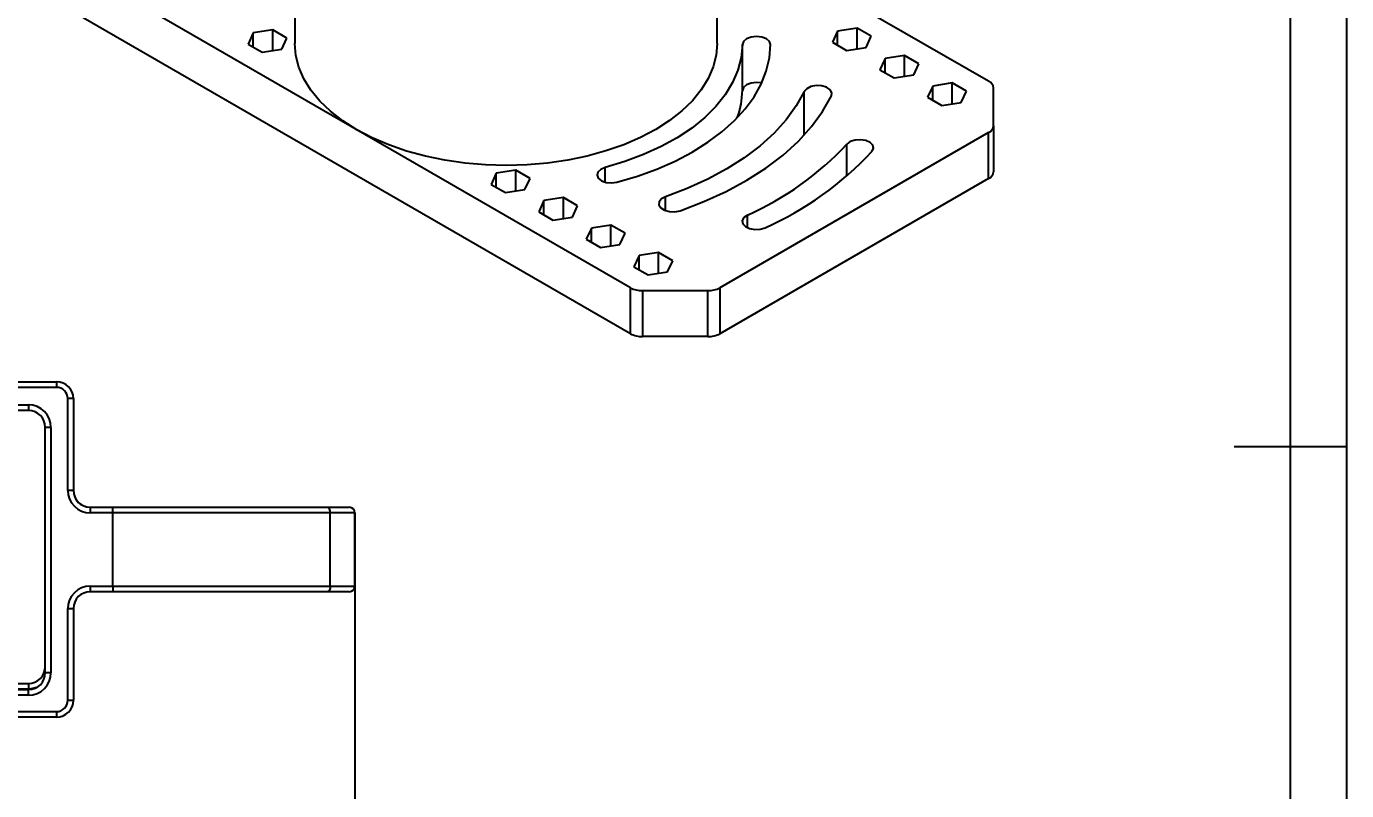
# Model space of a CAD drawing. Header units: millimetres. Extents: x 87 to 927, y 46 to 640.
# Drawn here: x 692.3 to 926.9, y 281.9 to 417.7 of the extents above; entities that cross this region are included whole.
import ezdxf

# ---------------------------------------------------------------- set-up
doc = ezdxf.new("R2010")
doc.units = ezdxf.units.MM
doc.header["$PDSIZE"] = -1
for name, color, linetype in [('1轮廓实线层', 7, 'Continuous'), ('2细线层', 4, 'Continuous'), ('7标注层', 4, 'Continuous'), ('图框层', 7, 'Continuous')]:
    doc.layers.add(name, color=color, linetype=linetype)
doc.styles.add('PC_TEXTSTYLE', font='ISOCP.SHX', dxfattribs={"width": 0.707, "bigfont": 'GBCBIG.SHX'})
doc.dimstyles.new('GB_LINEAR', dxfattribs={"dimtxt": 3.5, "dimasz": 3.5, "dimexe": 1, "dimexo": 0, "dimgap": 1.5, "dimtad": 1, "dimdsep": 46, "dimtxsty": 'PC_TEXTSTYLE', "dimcen": 0, "dimclrd": 256, "dimclrt": 3, "dimadec": 0, "dimazin": 2, "dimtp": 0.1, "dimtm": 0.1, "dimtfac": 0.71, "dimtdec": 3, "dimtmove": 0, "dimatfit": 3, "dimfxl": 1, "dimtfill": 1, "dimarcsym": 0})

# ---------------------------------------------------------------- blocks, each defined once
blk = doc.blocks.new('ZwmFrameMain_A3^_^无分区图框^_^landscape')
at = {"layer": '1轮廓实线层'}
for p, q in [((390, 287), (390, 0)), ((395, 143.5), (385, 143.5))]:
    blk.add_line(p, q, dxfattribs=at)
at = {"layer": '2细线层'}
blk.add_line((395, 292), (395, -5), dxfattribs=at)
blk = doc.blocks.new('*D14')
at = {"layer": '7标注层', "color": 0, "lineweight": -2}
for p, q in [((750.66, 324.76), (750.66, 269.31)), ((563.98, 321.32), (563.98, 269.31))]:
    blk.add_line(p, q, dxfattribs=at)
at = {"layer": '7标注层', "lineweight": -2}
blk.add_line((570.98, 271.31), (743.66, 271.31), dxfattribs=at)
at = {"layer": '7标注层'}
for points in [[(570.98, 272.48), (570.98, 270.15), (563.98, 271.31)], [(743.66, 270.15), (743.66, 272.48), (750.66, 271.31)]]:
    blk.add_solid(points, dxfattribs=at)
at = {"layer": 'Defpoints', "color": 0}
for p in [(750.66, 324.76), (563.98, 321.32), (750.66, 271.31)]:
    blk.add_point(p, dxfattribs=at)
at = {"layer": '7标注层', "color": 3, "insert": (657.32, 277.46), "char_height": 7, "attachment_point": 5, "style": 'PC_TEXTSTYLE', "bg_fill": 3, "box_fill_scale": 1.1, "bg_fill_color": 257, "bg_fill_transparency": 0}
blk.add_mtext('186.68', dxfattribs=at)

msp = doc.modelspace()

# ---------------------------------------------------------------- linework, layer by layer
at = {"color": 7, "linetype": 'Continuous', "lineweight": 25}
for p, q in [((740.028, 447.878), (740.028, 414.645)), ((815.028, 414.645), (815.028, 447.878)), ((824.864, 430.18), (863.27, 408.009)), ((799.63, 371.27), (702.393, 427.404)), ((799.63, 363.105), (702.393, 419.239)), ((732.611, 416.573), (731.684, 414.577)), ((736.069, 417.108), (732.611, 416.573)), ((732.611, 414.042), (732.611, 416.573)), ((738.6, 415.646), (736.069, 417.108)), ((736.069, 413.402), (736.069, 417.108)), ((737.673, 413.65), (738.6, 415.646)), ((836.446, 416.881), (835.52, 414.885)), ((839.904, 417.416), (836.446, 416.881)), ((836.446, 414.35), (836.446, 416.881)), ((842.435, 415.955), (839.904, 417.416)), ((839.904, 413.71), (839.904, 417.416)), ((841.508, 413.959), (842.435, 415.955)), ((731.684, 414.577), (734.216, 413.116)), ((734.216, 413.116), (737.673, 413.65)), ((819.527, 406.318), (819.527, 414.484)), ((835.52, 414.885), (838.051, 413.424)), ((838.051, 413.424), (841.508, 413.959)), ((844.903, 411.999), (843.976, 410.003)), ((848.36, 412.534), (844.903, 411.999)), ((844.903, 409.468), (844.903, 411.999)), ((850.891, 411.073), (848.36, 412.534)), ((848.36, 408.829), (848.36, 412.534)), ((849.965, 409.077), (850.891, 411.073)), ((843.976, 410.003), (846.507, 408.542)), ((846.507, 408.542), (849.965, 409.077)), ((853.359, 407.117), (852.432, 405.121)), ((856.817, 407.652), (853.359, 407.117)), ((853.359, 404.587), (853.359, 407.117)), ((859.348, 406.191), (856.817, 407.652)), ((856.817, 403.947), (856.817, 407.652)), ((858.421, 404.195), (859.348, 406.191)), ((864.149, 400.055), (864.149, 406.784)), ((852.432, 405.121), (854.964, 403.66)), ((854.964, 403.66), (858.421, 404.195)), ((863.27, 398.83), (815.53, 371.27)), ((863.27, 390.665), (863.27, 398.83)), ((864.149, 400.055), (864.149, 391.889)), ((779.263, 392.172), (775.805, 391.637)), ((781.794, 390.711), (779.263, 392.172)), ((779.263, 388.467), (779.263, 392.172)), ((775.805, 391.637), (774.879, 389.641)), ((774.879, 389.641), (777.41, 388.18)), ((775.805, 389.106), (775.805, 391.637)), ((780.868, 388.715), (781.794, 390.711)), ((863.27, 390.665), (815.53, 363.105)), ((777.41, 388.18), (780.868, 388.715)), ((787.719, 387.29), (784.262, 386.756)), ((790.25, 385.829), (787.719, 387.29)), ((787.719, 383.585), (787.719, 387.29)), ((784.262, 386.756), (783.335, 384.759)), ((783.335, 384.759), (785.866, 383.298)), ((784.262, 384.225), (784.262, 386.756)), ((789.324, 383.833), (790.25, 385.829)), ((785.866, 383.298), (789.324, 383.833)), ((796.176, 382.409), (792.718, 381.874)), ((798.707, 380.947), (796.176, 382.409)), ((796.176, 378.703), (796.176, 382.409)), ((792.718, 381.874), (791.792, 379.878)), ((792.718, 379.343), (792.718, 381.874)), ((797.78, 378.951), (798.707, 380.947)), ((791.792, 379.878), (794.323, 378.417)), ((794.323, 378.417), (797.78, 378.951)), ((801.174, 376.992), (800.248, 374.996)), ((804.632, 377.527), (801.174, 376.992)), ((801.174, 374.461), (801.174, 376.992)), ((807.163, 376.066), (804.632, 377.527)), ((804.632, 373.821), (804.632, 377.527)), ((806.237, 374.07), (807.163, 376.066)), ((800.248, 374.996), (802.779, 373.535)), ((802.779, 373.535), (806.237, 374.07)), ((799.63, 363.105), (799.63, 371.27)), ((801.752, 370.763), (813.409, 370.763)), ((801.752, 370.763), (801.752, 362.598)), ((813.409, 362.598), (813.409, 370.763)), ((815.53, 371.27), (815.53, 363.105)), ((813.409, 362.598), (801.752, 362.598)), ((681.968, 354.562), (697.656, 354.562)), ((697.656, 354.562), (697.656, 353.562)), ((697.656, 354.562), (697.664, 354.562)), ((697.656, 353.562), (678.669, 353.562)), ((678.669, 350.462), (692.669, 350.462)), ((692.669, 350.462), (692.669, 349.462)), ((699.656, 335.262), (699.656, 351.562)), ((700.656, 351.562), (699.656, 351.562)), ((700.656, 351.562), (700.656, 335.262)), ((700.664, 351.562), (700.664, 335.262)), ((692.669, 349.462), (681.968, 349.462)), ((695.664, 346.562), (695.663, 346.66)), ((695.664, 303.962), (695.664, 346.562)), ((696.669, 346.462), (695.669, 346.462)), ((695.669, 302.862), (695.669, 346.462)), ((696.669, 346.462), (696.669, 302.862)), ((700.656, 335.262), (699.656, 335.262)), ((703.656, 332.262), (707.64, 332.262)), ((703.656, 332.262), (703.656, 331.262)), ((707.656, 331.262), (703.656, 331.262)), ((707.64, 332.262), (745.849, 332.262)), ((707.656, 318.262), (707.656, 331.262)), ((746.305, 331.262), (707.656, 331.262)), ((745.849, 332.262), (749.656, 332.262)), ((746.305, 318.262), (746.305, 331.262)), ((750.656, 331.262), (746.305, 331.262)), ((749.656, 332.262), (749.664, 332.262)), ((750.656, 331.262), (750.656, 318.262)), ((750.664, 318.262), (750.664, 331.262)), ((703.656, 318.262), (707.656, 318.262)), ((703.656, 318.262), (703.656, 317.262)), ((707.64, 317.262), (703.656, 317.262)), ((745.849, 317.262), (707.64, 317.262)), ((707.656, 318.262), (746.305, 318.262)), ((749.656, 317.262), (745.849, 317.262)), ((746.305, 318.262), (750.656, 318.262)), ((749.664, 317.262), (749.656, 317.262)), ((699.656, 297.962), (699.656, 314.262)), ((699.656, 314.262), (700.656, 314.262)), ((700.656, 314.262), (700.656, 297.962)), ((700.664, 314.262), (700.664, 298.962)), ((696.669, 302.862), (695.669, 302.862)), ((680.834, 300.962), (692.664, 300.962)), ((692.664, 300.962), (692.664, 299.962)), ((692.664, 299.962), (677.534, 299.962)), ((692.669, 298.862), (678.669, 298.862)), ((681.968, 299.862), (692.669, 299.862)), ((692.669, 298.862), (692.669, 299.862)), ((699.656, 297.962), (700.656, 297.962)), ((700.664, 298.962), (700.656, 298.735)), ((678.669, 295.962), (697.656, 295.962)), ((697.656, 295.962), (697.656, 294.962)), ((697.656, 294.962), (681.968, 294.962))]:
    msp.add_line(p, q, dxfattribs=at)
at = {"color": 8, "linetype": 'Continuous', "lineweight": 25}
for p, q in [((830.515, 398.395), (830.515, 406.133)), ((838.091, 391.116), (838.091, 396.794)), ((795.148, 390.015), (795.148, 392.636)), ((805.868, 384.96), (805.868, 387.434)), ((820.417, 381.942), (820.417, 384.182)), ((700.656, 351.562), (700.664, 351.562)), ((695.664, 346.562), (695.668, 346.562)), ((700.656, 335.262), (700.664, 335.262)), ((750.664, 331.262), (750.656, 331.262)), ((750.656, 318.262), (750.664, 318.262)), ((700.656, 314.262), (700.664, 314.262)), ((695.664, 303.962), (695.669, 303.962)), ((700.656, 298.962), (700.664, 298.962))]:
    msp.add_line(p, q, dxfattribs=at)
at = {"color": 7, "linetype": 'Continuous', "lineweight": 25, "flags": 128}
for points in [[(824.527, 414.464), (824.343, 415.017), (823.807, 415.488), (822.999, 415.804), (822.044, 415.917), (821.086, 415.811), (820.271, 415.501), (819.724, 415.035), (819.527, 414.484)], [(815.028, 414.645), (814.863, 412.615), (814.337, 410.508), (813.455, 408.441), (812.226, 406.434), (810.662, 404.507), (808.777, 402.678), (806.59, 400.964), (804.123, 399.383), (801.398, 397.949), (798.442, 396.676), (795.285, 395.577), (791.955, 394.663), (788.487, 393.942), (784.912, 393.421), (781.266, 393.105), (777.583, 392.997), (773.901, 393.098), (770.253, 393.408), (766.676, 393.923), (763.203, 394.639), (759.869, 395.547), (756.706, 396.641), (753.744, 397.908), (751.012, 399.337), (748.536, 400.915), (746.34, 402.625), (744.446, 404.451), (742.872, 406.375), (741.633, 408.38), (740.741, 410.445), (740.204, 412.551), (740.028, 414.645)], [(819.527, 414.484), (819.314, 412.202), (818.731, 409.942), (817.781, 407.724), (816.474, 405.568), (814.821, 403.492), (812.836, 401.515), (810.539, 399.654), (807.948, 397.927), (805.087, 396.348), (801.981, 394.932), (798.658, 393.691), (795.148, 392.636)], [(797.245, 390.015), (800.878, 391.098), (804.335, 392.358), (807.589, 393.788), (810.615, 395.375), (813.391, 397.108), (815.895, 398.973), (818.109, 400.958), (820.016, 403.045), (821.602, 405.221), (822.854, 407.468), (823.763, 409.769), (824.322, 412.107), (824.527, 414.464)], [(830.515, 406.133), (829.087, 403.59), (827.293, 401.125), (825.146, 398.756), (822.662, 396.5), (819.857, 394.372), (816.753, 392.388), (813.37, 390.562), (809.733, 388.906), (805.868, 387.434)], [(822.94, 407.652), (822.044, 407.752), (821.086, 407.646), (820.271, 407.336), (819.724, 406.87), (819.527, 406.318)], [(835.332, 405.36), (835.405, 405.921), (835.101, 406.456), (834.464, 406.883), (833.594, 407.137), (832.621, 407.179), (831.694, 407.003), (830.955, 406.636), (830.515, 406.133)], [(808.444, 384.96), (812.661, 386.567), (816.628, 388.372), (820.318, 390.365), (823.705, 392.529), (826.765, 394.85), (829.475, 397.312), (831.817, 399.896), (833.774, 402.585), (835.332, 405.36)], [(842.544, 395.481), (842.809, 396.023), (842.696, 396.583), (842.22, 397.074), (841.454, 397.423), (840.516, 397.576), (839.547, 397.511), (838.695, 397.236), (838.091, 396.794)], [(795.148, 392.636), (794.359, 392.304), (793.85, 391.824), (793.698, 391.268), (793.927, 390.72), (794.501, 390.265), (795.333, 389.971), (796.297, 389.884), (797.245, 390.015)], [(805.868, 387.434), (805.146, 387.055), (804.73, 386.545), (804.683, 385.983), (805.013, 385.453), (805.669, 385.036), (806.552, 384.796), (807.526, 384.769), (808.444, 384.96)], [(820.417, 384.182), (819.795, 383.749), (819.507, 383.211), (819.598, 382.65), (820.054, 382.152), (820.805, 381.793), (821.737, 381.627), (822.708, 381.679), (823.571, 381.942)], [(746.305, 331.262), (746.296, 331.457), (746.27, 331.644), (746.228, 331.817), (746.171, 331.969), (746.102, 332.093), (746.023, 332.185), (745.938, 332.242), (745.849, 332.262)], [(746.305, 318.262), (746.296, 318.066), (746.27, 317.879), (746.228, 317.706), (746.171, 317.554), (746.102, 317.43), (746.023, 317.338), (745.938, 317.281), (745.849, 317.262)]]:
    msp.add_lwpolyline(points, dxfattribs=at)
at = {"color": 8, "linetype": 'Continuous', "lineweight": 25, "flags": 128}
msp.add_lwpolyline([(694.121, 300.236), (693.445, 300.038), (692.664, 299.962)], dxfattribs=at)
at = {"color": 7, "linetype": 'Continuous', "lineweight": 25}
for centre, radius, start, end in [((804.835, 406.553), 14.695, 339.8081, 359.08279), ((862.647, 406.634), 1.509, 5.6948, 65.62534), ((862.647, 400.204), 1.509, 294.37466, 354.3052), ((798.439, 433.67), 54.149, 293.94586, 317.07675), ((799.977, 435.069), 58.13, 293.94586, 317.07675), ((862.647, 392.039), 1.509, 294.37466, 354.3052), ((801.665, 375.091), 4.329, 241.95976, 271.1441), ((813.495, 375.091), 4.329, 268.8559, 298.04024), ((801.665, 366.926), 4.329, 241.95976, 271.1441), ((813.495, 366.926), 4.329, 268.8559, 298.04024), ((697.656, 351.562), 3, 0, 90), ((697.664, 351.562), 3, 0, 90), ((697.656, 351.562), 2, 0, 90), ((692.669, 346.462), 4, 0, 90), ((692.669, 346.462), 3, 0, 90), ((703.656, 335.262), 4, 180, 270), ((703.656, 335.262), 3, 180, 270), ((703.664, 335.262), 3, 180, 256.78808), ((749.656, 331.262), 1, 0, 90), ((749.664, 331.262), 1, 0, 90), ((703.656, 314.262), 4, 90, 180), ((703.656, 314.262), 3, 90, 180), ((749.656, 318.262), 1, 270, 0), ((749.664, 318.262), 1, 330.68451, 0), ((692.664, 303.962), 3, 270, 0), ((692.669, 302.862), 4, 270, 0), ((692.669, 302.862), 3, 270, 0), ((697.656, 297.962), 2, 270, 0), ((697.656, 297.962), 3, 270, 0)]:
    msp.add_arc(centre, radius, start, end, dxfattribs=at)
for points in [[(707.656, 331.262), (707.656, 331.374), (707.655, 331.599), (707.653, 331.898), (707.649, 332.126), (707.644, 332.236), (707.641, 332.261), (707.64, 332.261), (707.64, 332.262)], [(707.656, 318.262), (707.656, 318.149), (707.655, 317.924), (707.653, 317.625), (707.649, 317.397), (707.644, 317.287), (707.641, 317.263), (707.64, 317.262), (707.64, 317.262)]]:
    msp.add_open_spline(points, degree=3, knots=[0, 0, 0, 0, 0.2146355, 0.4292707, 0.6439177, 0.85859, 0.9772537, 1, 1, 1, 1], dxfattribs=at)

# ---------------------------------------------------------------- block references
at = {"layer": '图框层', "xscale": 2, "yscale": 2, "zscale": 2}
msp.add_blockref('ZwmFrameMain_A3^_^无分区图框^_^landscape', (136.883, 55.982), dxfattribs=at)

# ---------------------------------------------------------------- next in the draw order: dimensions: what is measured, and where the dimension line sits
at = {"layer": '7标注层'}
dim = msp.add_linear_dim(base=(750.664, 271.313), p1=(563.984, 321.317), p2=(750.664, 324.762), dimstyle='GB_LINEAR', override={"dimscale": 2, "dimgap": 1.5, "dimtad": 1, "dimjust": 0, "dimdec": 2, "dimlfac": 1, "dimse1": 0, "dimse2": 0, "dimsd1": 0, "dimsd2": 0, "dimclrd": 256, "dimclre": 0, "dimtofl": 1, "dimtvp": 0.1}, dxfattribs=at)
dim.commit()
dim.dimension.update_dxf_attribs({"geometry": '*D14', "text_midpoint": (657.324, 277.463)})

doc.saveas('drawing.dxf')
